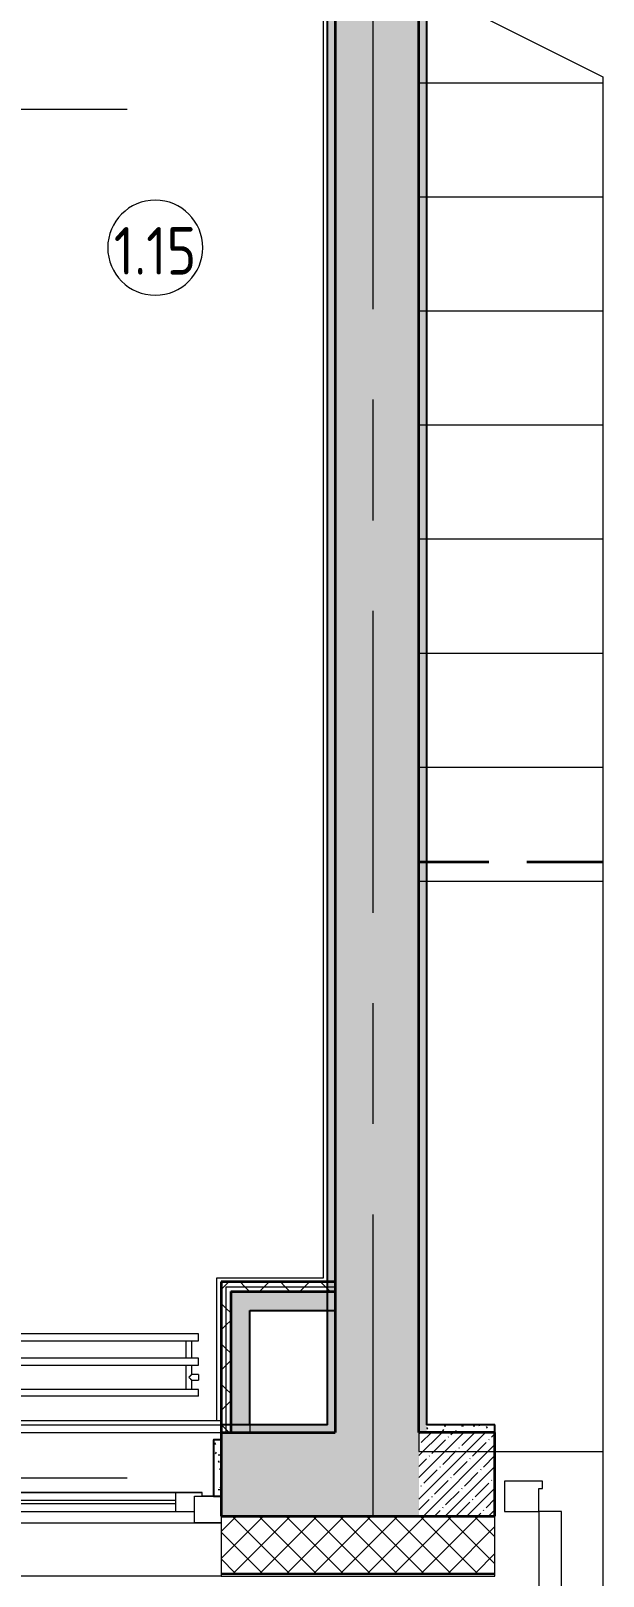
# Model space of a CAD drawing. Header units: millimetres. Extents: x 3991 to 282775, y -8553 to 29560.
# Drawn here: x 19371 to 20876, y -258 to 3806 of the extents above; entities that cross this region are included whole.
import ezdxf

# ---------------------------------------------------------------- set-up
doc = ezdxf.new("R2010")
doc.units = ezdxf.units.MM
doc.linetypes.add('50_ШТРИХ_ш4_п2_', pattern=[300, 200, -100])
doc.linetypes.add('Осевая', pattern=[1587.5, 317.5, -238.125, 793.75, -238.125])
for name, color, linetype, lineweight in [('A-AREA-IDEN', 7, 'Continuous', 9), ('A-DETL-1', 7, '50_ШТРИХ_ш4_п2_', 35), ('A-DETL-GENF', 7, 'Continuous', 9), ('A-DOOR', 7, 'Continuous', 9), ('A-DOOR-1', 7, 'Continuous', 15), ('A-DOOR-FRAM', 7, 'Continuous', 15), ('A-GLAZ', 7, 'Continuous', 9), ('A-GLAZ-1', 7, 'Continuous', 15), ('A-WALL', 7, 'Continuous', 9), ('I-WALL', 7, 'Continuous', 9), ('M-EQPM', 7, 'Continuous', 9), ('S-STRS-MBND', 7, 'Continuous', 9), ('Оси', 7, 'Continuous', 9), ('Оси-2', 7, 'Осевая', 9)]:
    doc.layers.add(name, color=color, linetype=linetype, lineweight=lineweight)
for name, color, linetype, lineweight, true_color in [('A-WALL-1', 7, 'Continuous', 25, 0x3c3c3c), ('A-WALL-2', 7, 'Continuous', 35, 0x3c3c3c), ('A-WALL-3', 7, 'Continuous', 15, 0x3c3c3c), ('A-WALL-FNSH-1', 7, 'Continuous', 15, 0x3c3c3c), ('A-WALL-FNSH-2', 7, 'Continuous', 9, 0x3c3c3c)]:
    doc.layers.add(name, color=color, linetype=linetype, lineweight=lineweight, true_color=true_color)
doc.styles.add('GOST Common_2', font='GOST_Common.ttf', dxfattribs={"width": 0.9, "height": 125})
pattern_1 = [(45, (-51688.46, 0), (-28.51196, 28.51196), []), (45, (-51659.95, 0), (-28.51196, 28.51196), [50.403, -10.081, 1.676, -8.404])]
pattern_2 = [(0, (-51688.461, 0), (60.96, 15.24), [5.029, -40.691, 5.029, -40.691, -243.84]), (0, (-51688.461, 0), (60.96, 15.24), [-91.44, 5.029, -86.411, 5.029, -40.691, -106.68]), (0, (-51688.461, 0), (60.96, 15.24), [-228.6, 5.029, -25.451, 5.029, -71.171]), (120, (-51665.601, 7.62), (-43.678227, 45.1729086), [5.029, -40.691, 5.029, -40.691, -243.84]), (120, (-51665.601, 7.62), (-43.678227, 45.1729086), [-91.44, 5.029, -86.411, 5.029, -40.691, -106.68]), (120, (-51665.601, 7.62), (-43.678227, 45.1729086), [-228.6, 5.029, -25.451, 5.029, -71.171]), (240, (-51657.981, 38.1), (-17.281773, -60.4129086), [5.029, -40.691, 5.029, -40.691, -243.84]), (240, (-51657.981, 38.1), (-17.281773, -60.4129086), [-91.44, 5.029, -86.411, 5.029, -40.691, -106.68]), (240, (-51657.981, 38.1), (-17.281773, -60.4129086), [-228.6, 5.029, -25.451, 5.029, -71.171])]
pattern_3 = [(45, (-51688.46, 0), (-53.03301, 53.03301), []), (135, (-51688.46, 0), (-53.03301, -53.03301), [])]

# ---------------------------------------------------------------- blocks, each defined once
blk = doc.blocks.new('120_Окно_СКБ_1Ст - 120_Окно_СКБ_1Ст 900х2500_h_-20664874-Фрагмент 1_6')
at = {"layer": 'A-GLAZ'}
for p, q in [((450, -57), (-450, -57)), ((-330, -107), (330, -107)), ((330, -117), (-330, -117)), ((-430, -127), (-400, -127)), ((400, -127), (430, -127))]:
    blk.add_line(p, q, dxfattribs=at)
at = {"layer": 'A-GLAZ-1'}
for p, q in [((-450, -127), (-450, -57)), ((-450, -57), (-380, -57)), ((-380, -57), (-380, -127)), ((380, -127), (380, -57)), ((380, -57), (450, -57)), ((450, -57), (450, -127)), ((380, -87), (-380, -87)), ((-380, -87), (-380, -127)), ((-330, -137), (-330, -87)), ((330, -137), (330, -87)), ((380, -127), (380, -87)), ((-380, -127), (-450, -127)), ((-380, -127), (-400, -127)), ((-400, -127), (-400, -137)), ((-400, -137), (400, -137)), ((400, -137), (-400, -137)), ((450, -127), (380, -127)), ((400, -127), (380, -127)), ((400, -137), (400, -127))]:
    blk.add_line(p, q, dxfattribs=at)
blk = doc.blocks.new('110_Дверь_СКБ_2Ст_Наружная - ДН-1_л__ Двухстворчатая 1350 х3200 _ЛК_ в свету с верхним остеклением 2-22448815-Фрагмент 1_6')
at = {"layer": 'A-DOOR'}
blk.add_arc((754.5, -91), 960, 90, 100.1622, dxfattribs=at)
at = {"layer": 'A-DOOR-1'}
for p, q in [((754.5, 869), (694.5, 869)), ((694.5, 869), (694.5, -91)), ((754.5, -91), (754.5, 869)), ((694.5, -91), (754.5, -91))]:
    blk.add_line(p, q, dxfattribs=at)
at = {"layer": 'A-DOOR-FRAM'}
for p, q in [((754.5, -91), (754.5, -151)), ((844.5, -91), (754.5, -91)), ((844.5, -171), (844.5, -91)), ((754.5, -151), (744.5, -151)), ((744.5, -151), (744.5, -171)), ((744.5, -171), (844.5, -171))]:
    blk.add_line(p, q, dxfattribs=at)
blk = doc.blocks.new('radiator_prado_classic_z_tip_30_po exemplyaru - Classic Z Тип 30-500-V15-Фрагмент 1_6')
at = {"layer": 'M-EQPM'}
for p, q in [((0, 228), (0, 210)), ((700, 228), (0, 228)), ((0, 210), (700, 210)), ((17.5, 210), (17.5, 164)), ((32.5, 164), (32.5, 210)), ((667.5, 210), (667.5, 164)), ((682.5, 164), (682.5, 210)), ((700, 210), (700, 228)), ((700, 164), (0, 164)), ((0, 164), (0, 146)), ((700, 146), (700, 164)), ((0, 146), (700, 146)), ((17.5, 146), (17.5, 121.5)), ((32.5, 82), (32.5, 146)), ((667.5, 146), (667.5, 82)), ((682.5, 121.5), (682.5, 146)), ((17.5, 121.5), (0, 121.5)), ((0, 106.5), (0, 121.5)), ((0, 106.5), (17.5, 106.5)), ((700, 82), (0, 82)), ((0, 82), (0, 64)), ((17.5, 106.5), (17.5, 82)), ((700, 121.5), (682.5, 121.5)), ((682.5, 82), (682.5, 106.5)), ((682.5, 106.5), (700, 106.5)), ((700, 121.5), (700, 106.5)), ((700, 64), (700, 82)), ((700, 64), (0, 64))]:
    blk.add_line(p, q, dxfattribs=at)
for points, knots in [([(25, 114), (24.5, 114.5), (23.6, 115.4), (22.4, 116.6), (21.6, 117.4), (21.1, 117.9), (20.8, 118.2), (20.5, 118.5), (20.2, 118.8), (19.8, 119.1), (19.6, 119.4), (19.3, 119.7), (19, 120), (18.7, 120.3), (18.5, 120.5), (18.3, 120.7), (18.1, 120.9), (17.9, 121.1), (17.8, 121.2), (17.7, 121.3), (17.5, 121.5), (17.5, 121.5), (17.5, 121.5)], [0, 0, 0, 0, 0.142857, 0.285714, 0.357143, 0.392857, 0.428571, 0.464286, 0.5, 0.535714, 0.571429, 0.607143, 0.642857, 0.678571, 0.714286, 0.75, 0.785714, 0.821429, 0.857143, 0.892857, 0.928571, 1, 1, 1, 1]), ([(17.5, 106.5), (17.5, 106.5), (17.5, 106.5), (17.7, 106.7), (17.8, 106.8), (17.9, 106.9), (18.1, 107.1), (18.3, 107.3), (18.5, 107.5), (18.7, 107.7), (19, 108), (19.3, 108.3), (19.6, 108.6), (19.8, 108.9), (20.3, 109.3), (20.7, 109.7), (21.1, 110.1), (21.6, 110.6), (22.4, 111.4), (23.6, 112.6), (24.5, 113.5), (25, 114)], [0, 0, 0, 0, 0.071429, 0.107143, 0.142857, 0.178571, 0.214286, 0.25, 0.285714, 0.321429, 0.357143, 0.392857, 0.428571, 0.464286, 0.5, 0.571429, 0.607143, 0.642857, 0.714286, 0.857143, 1, 1, 1, 1]), ([(675, 114), (675.5, 114.5), (676.4, 115.4), (677.6, 116.6), (678.4, 117.4), (678.9, 117.9), (679.2, 118.2), (679.5, 118.5), (679.8, 118.8), (680.1, 119.2), (680.4, 119.4), (680.7, 119.7), (681, 120), (681.3, 120.3), (681.5, 120.5), (681.7, 120.7), (681.9, 120.9), (682.1, 121.1), (682.2, 121.2), (682.3, 121.3), (682.5, 121.5), (682.5, 121.5), (682.5, 121.5)], [0, 0, 0, 0, 0.142857, 0.285714, 0.357143, 0.392857, 0.428571, 0.464286, 0.5, 0.535714, 0.571429, 0.607143, 0.642857, 0.678571, 0.714286, 0.75, 0.785714, 0.821429, 0.857143, 0.892857, 0.928571, 1, 1, 1, 1]), ([(682.5, 106.5), (682.5, 106.5), (682.5, 106.5), (682.3, 106.7), (682.2, 106.8), (682.1, 106.9), (681.9, 107.1), (681.7, 107.3), (681.5, 107.5), (681.3, 107.7), (681, 108), (680.7, 108.3), (680.4, 108.6), (680.1, 108.8), (679.7, 109.3), (679.3, 109.7), (678.9, 110.1), (678.4, 110.6), (677.6, 111.4), (676.4, 112.6), (675.5, 113.5), (675, 114)], [0, 0, 0, 0, 0.071429, 0.107143, 0.142857, 0.178571, 0.214286, 0.25, 0.285714, 0.321429, 0.357143, 0.392857, 0.428571, 0.464286, 0.5, 0.571429, 0.607143, 0.642857, 0.714286, 0.857143, 1, 1, 1, 1])]:
    blk.add_open_spline(points, degree=3, knots=knots, dxfattribs=at)
blk = doc.blocks.new('DET_L_Линия разрыва - М100-30612372-Фрагмент 1_6')
at = {"layer": 'A-DETL-GENF'}
for p, q in [((5006.6, 300), (4856.6, 0)), ((4856.6, 0), (0, 0))]:
    blk.add_line(p, q, dxfattribs=at)
blk = doc.blocks.new('Марка_Помещения - Номер-25198446-Фрагмент 1_6')
at = {"layer": 'A-AREA-IDEN'}
for start, end in [(360, 180), (180, 360)]:
    blk.add_arc((0, 0), 2.5, start, end, dxfattribs=at)

msp = doc.modelspace()

# ---------------------------------------------------------------- hatches: boundary and pattern name
at = {"layer": 'A-WALL'}
h = msp.add_hatch(dxfattribs=at)
h.set_pattern_fill('FP_14', color=256, style=0, pattern_type=2)
h.set_pattern_definition([(45, (-51688.46, 0), (-35.35534, 35.35534), []), (135, (-51688.46, 0), (-35.35534, -35.35534), [])])
h.paths.add_polyline_path([(20591.5, -250), (20591.5, -100), (19871.5, -100), (19871.5, -250)])
h.paths.add_polyline_path([(18971.5, -250), (18971.5, -100), (15371.5, -100), (15371.5, -250), (17050.5, -250)])
h.paths.add_polyline_path([(14471.5, -250), (14471.5, -100), (13471.5, -100), (13471.5, -250)])
at = {"layer": 'I-WALL'}
h = msp.add_hatch(dxfattribs=at)
h.set_pattern_fill('FP_4', color=256, style=0, pattern_type=2)
h.set_pattern_definition(pattern_1)
h.paths.add_polyline_path([(20171.5, -100), (20391.5, -100), (20391.5, 7900), (20171.5, 7900), (20171.5, 120)])
h = msp.add_hatch(dxfattribs=at)
h.set_pattern_fill('FP_13', color=256, style=0, pattern_type=2)
h.set_pattern_definition(pattern_2)
h.paths.add_polyline_path([(20151.5, 140), (20171.5, 140), (20171.5, 7680), (20151.5, 7680), (20151.5, 141)])
h = msp.add_hatch(dxfattribs=at)
h.set_pattern_fill('FP_13', color=256, style=0, pattern_type=2)
h.set_pattern_definition(pattern_2)
h.paths.add_polyline_path([(20391.5, 120), (20411.5, 120), (20411.5, 7660), (20391.5, 7660), (20391.5, 1471.9)])
h = msp.add_hatch(dxfattribs=at)
h.set_pattern_fill('FP_28', color=256, style=0, pattern_type=2)
h.set_pattern_definition(pattern_3)
h.paths.add_polyline_path([(20171.5, 503), (20171.5, 515.5), (19871.5, 515.5), (19871.5, 503), (20065.9, 503)])
h = msp.add_hatch(dxfattribs=at)
h.set_pattern_fill('FP_28', color=256, style=0, pattern_type=2)
h.set_pattern_definition(pattern_3)
h.paths.add_polyline_path([(19884, 120), (19884, 503), (19871.5, 503), (19871.5, 120)])
h = msp.add_hatch(dxfattribs=at)
h.set_pattern_fill('FP_28', color=256, style=0, pattern_type=2)
h.set_pattern_definition(pattern_3)
h.paths.add_polyline_path([(20171.5, 490.5), (20171.5, 503), (19884, 503), (19884, 490.5), (20065.9, 490.5)])
h = msp.add_hatch(dxfattribs=at)
h.set_pattern_fill('FP_28', color=256, style=0, pattern_type=2)
h.set_pattern_definition(pattern_3)
h.paths.add_polyline_path([(19896.5, 120), (19896.5, 490.5), (19884, 490.5), (19884, 120)])
for points in [[(20171.5, 440.5), (20171.5, 490.5), (19896.5, 490.5), (19896.5, 440.5), (20065.9, 440.5)], [(19946.5, 120), (19946.5, 440.5), (19896.5, 440.5), (19896.5, 120)]]:
    msp.add_hatch(color=256, dxfattribs=at).paths.add_polyline_path(points)
h = msp.add_hatch(dxfattribs=at)
h.set_pattern_fill('FP_13', color=256, style=0, pattern_type=2)
h.set_pattern_definition(pattern_2)
h.paths.add_polyline_path([(20171.5, 120), (20171.5, 140), (19946.5, 140), (19946.5, 120), (20065.9, 120)])
h.paths.add_polyline_path([(17598.7, 120), (19009, 120), (19009, 140), (17476.5, 140), (17476.5, 120)])
h = msp.add_hatch(dxfattribs=at)
h.set_pattern_fill('FP_13', color=256, style=0, pattern_type=2)
h.set_pattern_definition(pattern_2)
h.paths.add_polyline_path([(20591.5, 120), (20591.5, 140), (20411.5, 140), (20411.5, 120)])
h = msp.add_hatch(dxfattribs=at)
h.set_pattern_fill('FP_4', color=256, style=0, pattern_type=2)
h.set_pattern_definition(pattern_1)
h.paths.add_polyline_path([(20065.9, -100), (20171.5, -100), (20171.5, 120), (19871.5, 120), (19871.5, -100)])
h.paths.add_polyline_path([(18695.2, -100), (18971.5, -100), (18971.5, 120), (15371.5, 120), (15371.5, -100), (18147, -100)])
h.paths.add_polyline_path([(14309.2, -100), (14471.5, -100), (14471.5, 120), (14221.5, 120), (14221.5, -100)])
h = msp.add_hatch(dxfattribs=at)
h.set_pattern_fill('FP_13', color=256, style=0, pattern_type=2)
h.set_pattern_definition(pattern_2)
h.paths.add_polyline_path([(19871.5, -48), (19871.5, 100), (19851.5, 100), (19851.5, -48)])
h = msp.add_hatch(dxfattribs=at)
h.set_pattern_fill('FP_4', color=256, style=0, pattern_type=2)
h.set_pattern_definition(pattern_1)
h.paths.add_polyline_path([(20591.5, -100), (20591.5, 120), (20391.5, 120), (20391.5, -100)])

# ---------------------------------------------------------------- linework, layer by layer
at = {"layer": 'A-DETL-1'}
msp.add_line((20875.6, 1620), (20391.5, 1620), dxfattribs=at)
at = {"layer": 'A-WALL'}
for p, q in [((19884, 503), (19884, 120)), ((19884, 503), (20171.5, 503)), ((19946.5, 140), (19946.5, 120)), ((19871.5, -258), (18971.5, -258)), ((19871.5, -250), (20591.5, -250))]:
    msp.add_line(p, q, dxfattribs=at)
at = {"layer": 'A-WALL-1'}
for p, q in [((20151.5, 140), (20151.5, 7660)), ((20411.5, 7660), (20411.5, 140)), ((19946.5, 140), (19946.5, 440.5)), ((19946.5, 440.5), (20171.5, 440.5)), ((20151.5, 140), (19946.5, 140)), ((20591.5, 140), (20411.5, 140)), ((20591.5, 120), (20591.5, 140)), ((19851.5, 100), (19851.5, -48)), ((19871.5, 100), (19851.5, 100)), ((19851.5, -48), (19871.5, -48))]:
    msp.add_line(p, q, dxfattribs=at)
at = {"layer": 'A-WALL-2'}
for p, q in [((20171.5, 7900), (20171.5, 120)), ((20391.5, 120), (20391.5, 7680)), ((19871.5, 515.5), (19871.5, -100)), ((20171.5, 515.5), (19871.5, 515.5)), ((19896.5, 490.5), (19896.5, 120)), ((19896.5, 490.5), (20171.5, 490.5)), ((19871.5, 120), (20171.5, 120)), ((20591.5, 120), (20391.5, 120)), ((20591.5, -100), (20591.5, 120)), ((19871.5, -100), (20171.5, -100)), ((20171.5, -100), (20591.5, -100))]:
    msp.add_line(p, q, dxfattribs=at)
at = {"layer": 'A-WALL-3'}
for p, q in [((19871.5, -100), (19871.5, -250)), ((20591.5, -250), (20591.5, -100))]:
    msp.add_line(p, q, dxfattribs=at)
at = {"layer": 'A-WALL-FNSH-1'}
for p, q in [((20150.5, 7659), (20150.5, 140)), ((20412.5, 7659), (20412.5, 140)), ((20139, 516.5), (19871.5, 516.5)), ((19871.5, 516.5), (19871.5, 515.5)), ((20139, 515.5), (20139, 516.5)), ((20151.5, 141), (19871.5, 141)), ((19871.5, 140), (19946.5, 140)), ((20591.5, 141), (20412.5, 141)), ((20591.5, 140), (20591.5, 141)), ((19850.5, 100), (19850.5, -48)), ((19851.5, 100), (19850.5, 100)), ((19850.5, -48), (19851.5, -48)), ((19871.5, -250), (19871.5, -253)), ((19871.5, -253), (20591.5, -253)), ((20591.5, -253), (20591.5, -250))]:
    msp.add_line(p, q, dxfattribs=at)
at = {"layer": 'A-WALL-FNSH-2'}
for p, q in [((19871.5, -253), (19871.5, -258)), ((19871.5, -258), (20591.5, -258)), ((20591.5, -258), (20591.5, -253))]:
    msp.add_line(p, q, dxfattribs=at)
at = {"layer": 'I-WALL'}
for p, q in [((20140.5, 526.5), (20140.5, 7660)), ((19860.5, 151), (19860.5, 526.5)), ((19860.5, 526.5), (20140.5, 526.5)), ((17476.5, 151), (19871.5, 151)), ((19871.5, 150), (18971.5, 150)), ((19009, 140), (19871.5, 140)), ((20412, 141), (20412.5, 141)), ((20412, 140), (20412, 141)), ((19009, 120), (19871.5, 120))]:
    msp.add_line(p, q, dxfattribs=at)
at = {"layer": 'S-STRS-MBND'}
for p, q in [((20391.5, 1569.7), (20391.5, 5169.7)), ((20391.5, 3669.7), (20875.6, 3669.7)), ((20391.5, 3669.7), (20875.6, 3669.7)), ((20391.5, 3369.7), (20875.6, 3369.7)), ((20391.5, 3369.7), (20875.6, 3369.7)), ((20391.5, 3069.7), (20875.6, 3069.7)), ((20391.5, 3069.7), (20875.6, 3069.7)), ((20391.5, 2769.7), (20875.6, 2769.7)), ((20391.5, 2769.7), (20875.6, 2769.7)), ((20391.5, 2469.7), (20875.6, 2469.7)), ((20391.5, 2469.7), (20875.6, 2469.7)), ((20391.5, 2169.7), (20875.6, 2169.7)), ((20391.5, 2169.7), (20875.6, 2169.7)), ((20391.5, 1869.7), (20875.6, 1869.7)), ((20391.5, 1869.7), (20875.6, 1869.7)), ((20391.5, 1569.7), (20391.5, 69.7)), ((20391.5, 1569.7), (20875.6, 1569.7)), ((20391.5, 1569.7), (20875.6, 1569.7)), ((20391.5, 69.7), (20875.6, 69.7))]:
    msp.add_line(p, q, dxfattribs=at)
at = {"layer": 'Оси'}
for p, q in [((18374.4, 3600), (19624.4, 3600)), ((18374.4, 0), (19624.4, 0))]:
    msp.add_line(p, q, dxfattribs=at)
at = {"layer": 'Оси-2'}
msp.add_line((20271.5, -656.3), (20271.5, 6817.9), dxfattribs=at)

# ---------------------------------------------------------------- block references
at = {"layer": 'A-AREA-IDEN', "xscale": 49.99999999999998, "yscale": 49.99999999999998, "zscale": 49.99999999999998}
msp.add_blockref('Марка_Помещения - Номер-25198446-Фрагмент 1_6', (19698.1, 3235.8), dxfattribs=at)
at = {"layer": 'A-DETL-GENF', "rotation": 90.00000000000007}
msp.add_blockref('DET_L_Линия разрыва - М100-30612372-Фрагмент 1_6', (20875.6, -1171.4), dxfattribs=at)
at = {"layer": 'A-DOOR', "rotation": 180}
msp.add_blockref('110_Дверь_СКБ_2Ст_Наружная - ДН-1_л__ Двухстворчатая 1350 х3200 _ЛК_ в свету с верхним остеклением 2-22448815-Фрагмент 1_6', (21461, -179), dxfattribs=at)
at = {"layer": 'A-GLAZ', "rotation": 180}
msp.add_blockref('120_Окно_СКБ_1Ст - 120_Окно_СКБ_1Ст 900х2500_h_-20664874-Фрагмент 1_6', (19421.5, -175), dxfattribs=at)
at = {"layer": 'M-EQPM'}
msp.add_blockref('radiator_prado_classic_z_tip_30_po exemplyaru - Classic Z Тип 30-500-V15-Фрагмент 1_6', (19111.5, 151), dxfattribs=at)

# ---------------------------------------------------------------- texts
at = {"layer": 'A-AREA-IDEN', "insert": (19589.1, 3290), "char_height": 125, "width": 274.177, "attachment_point": 1, "style": 'GOST Common_2'}
msp.add_mtext('1.15', dxfattribs=at)

doc.saveas('drawing.dxf')
